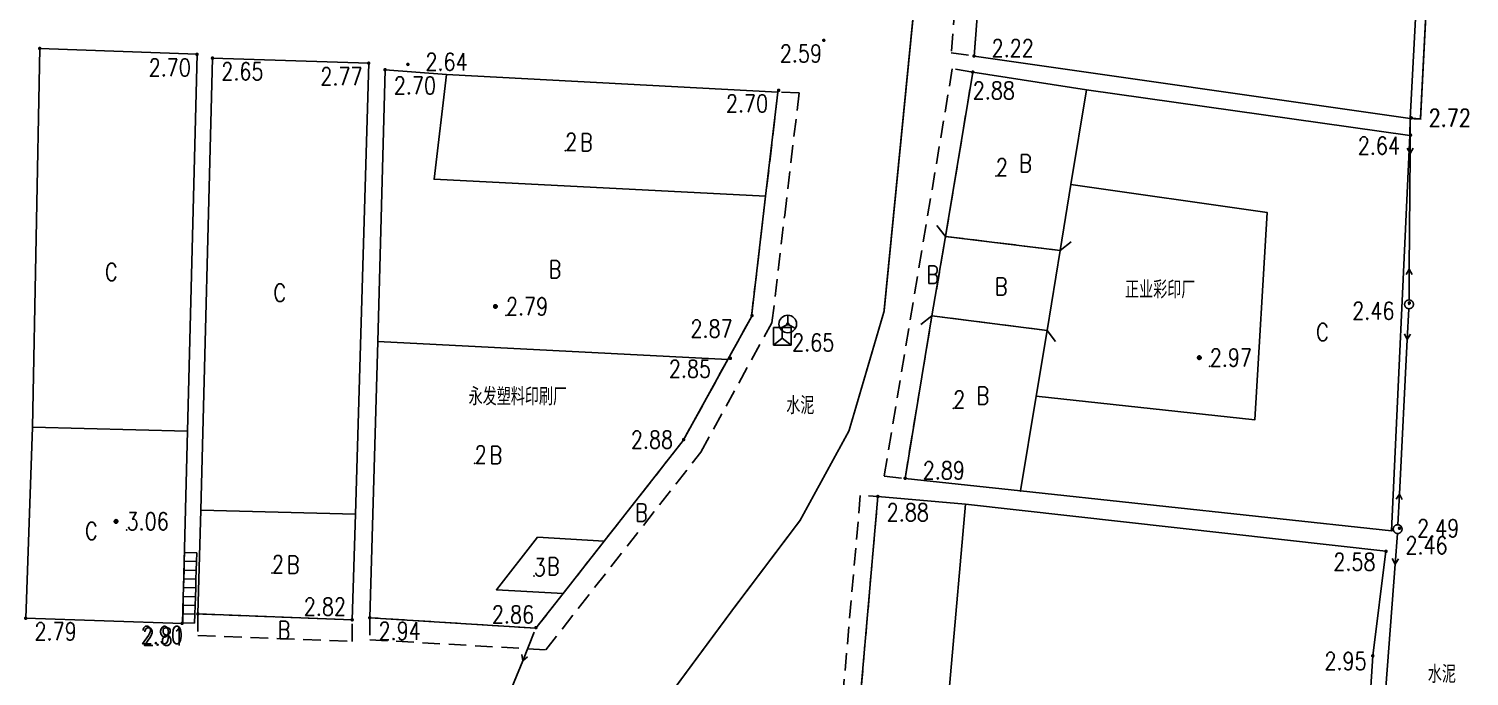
# Model space of a CAD drawing. Extents: x 500064 to 501389, y 2542464 to 2545400.
# Drawn here: x 500848.7 to 500930.7, y 2543373.7 to 2543410.6 of the extents above; entities that cross this region are included whole.
import ezdxf
from ezdxf.enums import TextEntityAlignment as Align

# ---------------------------------------------------------------- set-up
doc = ezdxf.new("R2010")
doc.units = 0
doc.header["$LTSCALE"] = 0.5
doc.linetypes.add('CENTER', pattern=[50.8, 31.75, -6.35, 6.35, -6.35])
doc.linetypes.add('X5', pattern=[3, 2, -1])
doc.layers.get('0').update_dxf_attribs({"linetype": 'CONTINUOUS', "lineweight": 5})
doc.layers.add('GCD', color=8, linetype='CONTINUOUS')
doc.layers.add('地形图', color=8, linetype='CONTINUOUS')
doc.styles.add('HZ', font='romans.shx', dxfattribs={"width": 0.8, "bigfont": 'hztxt.shx'})

# ---------------------------------------------------------------- blocks, each defined once
blk = doc.blocks.new('gc048')
for q in [(-0.87, -0.5), (0, 1), (0.87, -0.5)]:
    blk.add_line((0, 0), q)
blk.add_circle((0, 0), 1)
blk = doc.blocks.new('GC200')
at = {"linetype": 'Continuous', "const_width": 0.2, "flags": 128}
blk.add_lwpolyline([(-0.1, 0, 1), (0.1, 0, 1)], format="xyb", close=True, dxfattribs=at)

msp = doc.modelspace()

# ---------------------------------------------------------------- linework, layer by layer
at = {"layer": '地形图', "linetype": 'Continuous', "const_width": 0.1, "flags": 128}
msp.add_lwpolyline([(500904.368, 2543434.021), (500901.298, 2543434.39), (500897.363, 2543394.474), (500895.365, 2543387.663), (500892.582, 2543382.564), (500888.759, 2543377.496), (500881.235, 2543367.308), (500879.571, 2543364.685), (500878.502, 2543362.831), (500877.702, 2543360.647), (500876.06, 2543355.45), (500875.131, 2543351.728), (500872.991, 2543335.541), (500872.584, 2543331.636), (500872.344, 2543327.176), (500872.859, 2543315.79), (500873.369, 2543294.347), (500873.809, 2543275.37), (500874.473, 2543251.134), (500876.775, 2543208.122), (500876.906, 2543207.61), (500877.135, 2543207.428), (500879.589, 2543206.194)], dxfattribs=at)
at = {"layer": '地形图', "linetype": 'X5'}
for points in [[(500904.188, 2543432.552), (500903.046, 2543432.718), (500901.184, 2543409.2), (500902.482, 2543409.013), (500903.126, 2543417.48)], [(500902.408, 2543408.099), (500901.247, 2543408.292), (500897.363, 2543385.089), (500898.556, 2543384.96), (500900.086, 2543394.22), (500900.866, 2543398.74)], [(500890.626, 2543401.03), (500889.816, 2543394.17), (500888.471, 2543391.726), (500885.936, 2543387.12), (500881.443, 2543381.388), (500879.099, 2543378.397), (500877.556, 2543376.43), (500868.102, 2543377.024), (500868.104, 2543375.77), (500878.114, 2543375.196), (500886.933, 2543386.446), (500890.984, 2543393.822), (500891.708, 2543399.96), (500892.531, 2543406.927), (500891.326, 2543406.96)], [(500867.099, 2543376.906), (500858.322, 2543377.243), (500858.316, 2543376.01), (500867.093, 2543375.68)]]:
    msp.add_lwpolyline(points, close=True, dxfattribs=at)
at = {"layer": '地形图'}
for points in [[(500914.116, 2543431.14), (500904.188, 2543432.552), (500903.126, 2543417.48), (500902.482, 2543409.013), (500927.306, 2543405.46), (500927.996, 2543418.65), (500920.036, 2543419.74), (500913.35, 2543420.523), (500911.364, 2543420.756), (500911.81, 2543426.914), (500913.791, 2543426.643)], [(500848.906, 2543387.878), (500857.73, 2543387.656), (500858.272, 2543409.113), (500849.323, 2543409.445)], [(500858.497, 2543383.15), (500867.294, 2543382.928), (500868.04, 2543408.607), (500859.153, 2543408.896)], [(500868.971, 2543408.236), (500868.556, 2543392.75), (500888.471, 2543391.726), (500889.816, 2543394.17), (500890.626, 2543401.03), (500871.758, 2543402), (500872.462, 2543407.958)], [(500891.326, 2543406.96), (500872.462, 2543407.958), (500871.758, 2543402), (500890.626, 2543401.03)], [(500908.886, 2543407.097), (500902.408, 2543408.099), (500900.866, 2543398.74), (500907.376, 2543397.94), (500907.994, 2543401.689)], [(500907.994, 2543401.689), (500919.167, 2543400.1), (500918.465, 2543388.296), (500906.017, 2543389.641), (500905.126, 2543384.25), (500926.236, 2543381.97), (500927.276, 2543404.48), (500908.886, 2543407.097)], [(500900.866, 2543398.74), (500900.086, 2543394.22), (500906.636, 2543393.39), (500907.376, 2543397.94)], [(500906.636, 2543393.39), (500900.086, 2543394.22), (500898.556, 2543384.96), (500905.126, 2543384.25), (500906.017, 2543389.641)], [(500868.556, 2543392.75), (500868.102, 2543377.024), (500877.556, 2543376.43), (500879.099, 2543378.397), (500875.305, 2543378.615), (500877.649, 2543381.606), (500881.443, 2543381.388), (500885.936, 2543387.12), (500888.471, 2543391.726)], [(500848.906, 2543387.878), (500848.526, 2543376.995), (500857.456, 2543376.69), (500857.494, 2543378.242), (500857.507, 2543378.742), (500857.73, 2543387.656)], [(500858.497, 2543383.15), (500858.322, 2543377.243), (500867.099, 2543376.906), (500867.294, 2543382.928)], [(500879.099, 2543378.397), (500881.443, 2543381.388), (500877.649, 2543381.606), (500875.305, 2543378.615)]]:
    msp.add_lwpolyline(points, close=True, dxfattribs=at)
at = {"layer": '地形图', "linetype": 'Continuous', "const_width": 0.1}
msp.add_lwpolyline([(500921.614, 2543430.68), (500929.112, 2543429.358), (500927.884, 2543405.432), (500927.306, 2543405.46)], dxfattribs=at)
at = {"layer": '地形图'}
for points in [[(500927.276, 2543404.48), (500927.306, 2543405.46)], [(500927.305, 2543405.21), (500927.292, 2543403.46)], [(500927.292, 2543403.46), (500927.118, 2543403.768)], [(500927.471, 2543403.765), (500927.292, 2543403.46)], [(500927.245, 2543396.873), (500927.292, 2543403.46)], [(500900.866, 2543398.74), (500900.374, 2543399.37)], [(500900.866, 2543398.74), (500901.859, 2543398.619)], [(500902.355, 2543398.558), (500903.347, 2543398.436)], [(500903.844, 2543398.375), (500904.836, 2543398.253)], [(500905.332, 2543398.192), (500906.325, 2543398.07)], [(500906.821, 2543398.009), (500907.376, 2543397.941)], [(500907.376, 2543397.941), (500908.007, 2543398.432)], [(500927.067, 2543396.568), (500927.245, 2543396.873)], [(500927.233, 2543395.123), (500927.245, 2543396.873)], [(500927.245, 2543396.873), (500927.42, 2543396.565)], [(500875.252, 2543394.652), (500875.262, 2543394.652), (500875.272, 2543394.654), (500875.282, 2543394.657), (500875.292, 2543394.66), (500875.302, 2543394.665), (500875.31, 2543394.671), (500875.318, 2543394.677), (500875.326, 2543394.685), (500875.332, 2543394.693), (500875.336, 2543394.698), (500875.338, 2543394.702), (500875.343, 2543394.711), (500875.347, 2543394.721), (500875.349, 2543394.731), (500875.351, 2543394.741), (500875.352, 2543394.752), (500875.351, 2543394.762), (500875.349, 2543394.773), (500875.347, 2543394.783), (500875.343, 2543394.792), (500875.34, 2543394.799), (500875.338, 2543394.802), (500875.332, 2543394.811), (500875.326, 2543394.819), (500875.318, 2543394.826), (500875.31, 2543394.833), (500875.302, 2543394.838), (500875.3, 2543394.839), (500875.292, 2543394.843), (500875.282, 2543394.847), (500875.272, 2543394.85), (500875.262, 2543394.851), (500875.252, 2543394.852), (500875.241, 2543394.851), (500875.231, 2543394.85), (500875.221, 2543394.847), (500875.211, 2543394.843), (500875.202, 2543394.838), (500875.193, 2543394.833), (500875.185, 2543394.826), (500875.177, 2543394.819), (500875.171, 2543394.811), (500875.168, 2543394.806), (500875.165, 2543394.802), (500875.16, 2543394.792), (500875.156, 2543394.783), (500875.154, 2543394.773), (500875.152, 2543394.762), (500875.152, 2543394.752), (500875.152, 2543394.741), (500875.154, 2543394.731), (500875.156, 2543394.721), (500875.16, 2543394.711), (500875.163, 2543394.705), (500875.165, 2543394.702), (500875.171, 2543394.693), (500875.177, 2543394.685), (500875.185, 2543394.677), (500875.193, 2543394.671), (500875.202, 2543394.665), (500875.203, 2543394.665), (500875.211, 2543394.66), (500875.221, 2543394.657), (500875.231, 2543394.654), (500875.241, 2543394.652), (500875.252, 2543394.652)], [(500875.203, 2543394.665), (500875.336, 2543394.698), (500875.338, 2543394.702), (500875.165, 2543394.702), (500875.163, 2543394.705), (500875.352, 2543394.752), (500875.152, 2543394.752), (500875.34, 2543394.799), (500875.338, 2543394.802), (500875.165, 2543394.802), (500875.168, 2543394.806), (500875.3, 2543394.839)], [(500927.231, 2543394.623), (500927.247, 2543394.623), (500927.263, 2543394.625), (500927.278, 2543394.627), (500927.293, 2543394.631), (500927.309, 2543394.635), (500927.323, 2543394.64), (500927.338, 2543394.647), (500927.352, 2543394.654), (500927.365, 2543394.662), (500927.378, 2543394.671), (500927.391, 2543394.68), (500927.402, 2543394.691), (500927.414, 2543394.702), (500927.424, 2543394.714), (500927.434, 2543394.726), (500927.442, 2543394.739), (500927.45, 2543394.752), (500927.458, 2543394.766), (500927.464, 2543394.781), (500927.469, 2543394.796), (500927.473, 2543394.811), (500927.477, 2543394.826), (500927.479, 2543394.842), (500927.481, 2543394.857), (500927.481, 2543394.873), (500927.481, 2543394.889), (500927.479, 2543394.904), (500927.477, 2543394.92), (500927.473, 2543394.935), (500927.469, 2543394.95), (500927.464, 2543394.965), (500927.458, 2543394.979), (500927.45, 2543394.993), (500927.442, 2543395.007), (500927.434, 2543395.02), (500927.424, 2543395.032), (500927.414, 2543395.044), (500927.402, 2543395.055), (500927.391, 2543395.065), (500927.378, 2543395.075), (500927.365, 2543395.084), (500927.352, 2543395.092), (500927.338, 2543395.099), (500927.323, 2543395.105), (500927.309, 2543395.111), (500927.293, 2543395.115), (500927.278, 2543395.118), (500927.263, 2543395.121), (500927.247, 2543395.122), (500927.233, 2543395.123), (500927.231, 2543395.123), (500927.216, 2543395.122), (500927.2, 2543395.121), (500927.184, 2543395.118), (500927.169, 2543395.115), (500927.154, 2543395.111), (500927.139, 2543395.105), (500927.125, 2543395.099), (500927.111, 2543395.092), (500927.097, 2543395.084), (500927.084, 2543395.075), (500927.072, 2543395.065), (500927.06, 2543395.055), (500927.049, 2543395.044), (500927.039, 2543395.032), (500927.029, 2543395.02), (500927.02, 2543395.007), (500927.012, 2543394.993), (500927.005, 2543394.979), (500926.999, 2543394.965), (500926.994, 2543394.95), (500926.989, 2543394.935), (500926.986, 2543394.92), (500926.983, 2543394.904), (500926.982, 2543394.889), (500926.981, 2543394.873), (500926.982, 2543394.857), (500926.983, 2543394.842), (500926.986, 2543394.826), (500926.989, 2543394.811), (500926.994, 2543394.796), (500926.999, 2543394.781), (500927.005, 2543394.766), (500927.012, 2543394.752), (500927.02, 2543394.739), (500927.029, 2543394.726), (500927.039, 2543394.714), (500927.049, 2543394.702), (500927.06, 2543394.691), (500927.072, 2543394.68), (500927.084, 2543394.671), (500927.097, 2543394.662), (500927.111, 2543394.654), (500927.125, 2543394.647), (500927.139, 2543394.64), (500927.154, 2543394.635), (500927.169, 2543394.631), (500927.184, 2543394.627), (500927.2, 2543394.625), (500927.216, 2543394.623), (500927.219, 2543394.623), (500927.231, 2543394.623)], [(500927.219, 2543394.623), (500927.131, 2543392.875)], [(500900.086, 2543394.22), (500899.454, 2543393.73)], [(500900.685, 2543394.144), (500900.089, 2543394.22)], [(500902.173, 2543393.956), (500901.181, 2543394.081)], [(500903.661, 2543393.767), (500902.669, 2543393.893)], [(500905.149, 2543393.579), (500904.157, 2543393.704)], [(500891.074, 2543393.551), (500891.074, 2543392.551)], [(500892.074, 2543393.551), (500891.574, 2543393.551), (500891.074, 2543393.551)], [(500891.574, 2543392.942), (500891.074, 2543392.551)], [(500891.574, 2543393.551), (500891.574, 2543392.942)], [(500892.074, 2543392.551), (500891.574, 2543392.942)], [(500892.074, 2543392.551), (500892.074, 2543393.551)], [(500906.636, 2543393.39), (500905.645, 2543393.516)], [(500906.636, 2543393.39), (500907.126, 2543392.758)], [(500926.687, 2543384.07), (500927.131, 2543392.875)], [(500927.131, 2543392.875), (500926.97, 2543393.19)], [(500927.323, 2543393.172), (500927.131, 2543392.875)], [(500868.556, 2543392.75), (500888.471, 2543391.726)], [(500891.074, 2543392.551), (500892.074, 2543392.551)], [(500915.298, 2543391.737), (500915.308, 2543391.737), (500915.319, 2543391.739), (500915.329, 2543391.742), (500915.339, 2543391.745), (500915.348, 2543391.75), (500915.357, 2543391.756), (500915.365, 2543391.762), (500915.372, 2543391.77), (500915.379, 2543391.778), (500915.382, 2543391.783), (500915.384, 2543391.787), (500915.389, 2543391.796), (500915.393, 2543391.806), (500915.396, 2543391.816), (500915.397, 2543391.826), (500915.398, 2543391.837), (500915.397, 2543391.847), (500915.396, 2543391.857), (500915.393, 2543391.868), (500915.389, 2543391.877), (500915.386, 2543391.884), (500915.384, 2543391.887), (500915.379, 2543391.895), (500915.372, 2543391.904), (500915.365, 2543391.911), (500915.357, 2543391.918), (500915.348, 2543391.923), (500915.347, 2543391.924), (500915.339, 2543391.928), (500915.329, 2543391.932), (500915.319, 2543391.934), (500915.308, 2543391.936), (500915.298, 2543391.937), (500915.287, 2543391.936), (500915.277, 2543391.934), (500915.267, 2543391.932), (500915.257, 2543391.928), (500915.248, 2543391.923), (500915.239, 2543391.918), (500915.231, 2543391.911), (500915.224, 2543391.904), (500915.217, 2543391.895), (500915.214, 2543391.891), (500915.211, 2543391.887), (500915.207, 2543391.877), (500915.203, 2543391.868), (500915.2, 2543391.857), (500915.198, 2543391.847), (500915.198, 2543391.837), (500915.198, 2543391.826), (500915.2, 2543391.816), (500915.203, 2543391.806), (500915.207, 2543391.796), (500915.21, 2543391.79), (500915.211, 2543391.787), (500915.217, 2543391.778), (500915.224, 2543391.77), (500915.231, 2543391.762), (500915.239, 2543391.756), (500915.248, 2543391.75), (500915.249, 2543391.749), (500915.257, 2543391.745), (500915.267, 2543391.742), (500915.277, 2543391.739), (500915.287, 2543391.737), (500915.298, 2543391.737)], [(500915.249, 2543391.749), (500915.382, 2543391.783), (500915.384, 2543391.787), (500915.211, 2543391.787), (500915.21, 2543391.79), (500915.398, 2543391.837), (500915.198, 2543391.837), (500915.386, 2543391.884), (500915.384, 2543391.887), (500915.211, 2543391.887), (500915.214, 2543391.891), (500915.347, 2543391.924)], [(500848.906, 2543387.878), (500857.73, 2543387.656)], [(500926.495, 2543383.773), (500926.687, 2543384.07)], [(500926.599, 2543382.322), (500926.687, 2543384.07)], [(500926.687, 2543384.07), (500926.848, 2543383.755)], [(500853.666, 2543382.412), (500853.676, 2543382.412), (500853.686, 2543382.414), (500853.697, 2543382.416), (500853.706, 2543382.42), (500853.716, 2543382.425), (500853.724, 2543382.431), (500853.733, 2543382.437), (500853.74, 2543382.445), (500853.747, 2543382.453), (500853.75, 2543382.458), (500853.752, 2543382.462), (500853.757, 2543382.471), (500853.761, 2543382.481), (500853.763, 2543382.491), (500853.765, 2543382.501), (500853.766, 2543382.512), (500853.765, 2543382.522), (500853.763, 2543382.532), (500853.761, 2543382.542), (500853.757, 2543382.552), (500853.754, 2543382.559), (500853.752, 2543382.562), (500853.747, 2543382.57), (500853.74, 2543382.579), (500853.733, 2543382.586), (500853.724, 2543382.593), (500853.716, 2543382.598), (500853.715, 2543382.599), (500853.706, 2543382.603), (500853.697, 2543382.607), (500853.686, 2543382.609), (500853.676, 2543382.611), (500853.666, 2543382.612), (500853.655, 2543382.611), (500853.645, 2543382.609), (500853.635, 2543382.607), (500853.625, 2543382.603), (500853.616, 2543382.598), (500853.607, 2543382.593), (500853.599, 2543382.586), (500853.591, 2543382.579), (500853.585, 2543382.57), (500853.582, 2543382.566), (500853.579, 2543382.562), (500853.574, 2543382.552), (500853.57, 2543382.542), (500853.568, 2543382.532), (500853.566, 2543382.522), (500853.566, 2543382.512), (500853.566, 2543382.501), (500853.568, 2543382.491), (500853.57, 2543382.481), (500853.574, 2543382.471), (500853.577, 2543382.465), (500853.579, 2543382.462), (500853.585, 2543382.453), (500853.591, 2543382.445), (500853.599, 2543382.437), (500853.607, 2543382.431), (500853.616, 2543382.425), (500853.617, 2543382.424), (500853.625, 2543382.42), (500853.635, 2543382.416), (500853.645, 2543382.414), (500853.655, 2543382.412), (500853.666, 2543382.412)], [(500853.617, 2543382.424), (500853.75, 2543382.458), (500853.752, 2543382.462), (500853.579, 2543382.462), (500853.577, 2543382.465), (500853.766, 2543382.512), (500853.566, 2543382.512), (500853.754, 2543382.559), (500853.752, 2543382.562), (500853.579, 2543382.562), (500853.582, 2543382.566), (500853.715, 2543382.599)], [(500926.586, 2543381.822), (500926.602, 2543381.823), (500926.617, 2543381.824), (500926.633, 2543381.827), (500926.648, 2543381.83), (500926.663, 2543381.834), (500926.678, 2543381.84), (500926.692, 2543381.846), (500926.707, 2543381.853), (500926.72, 2543381.861), (500926.733, 2543381.87), (500926.745, 2543381.879), (500926.757, 2543381.89), (500926.768, 2543381.901), (500926.779, 2543381.913), (500926.788, 2543381.925), (500926.797, 2543381.938), (500926.805, 2543381.952), (500926.812, 2543381.966), (500926.819, 2543381.98), (500926.824, 2543381.995), (500926.828, 2543382.01), (500926.832, 2543382.025), (500926.834, 2543382.041), (500926.836, 2543382.056), (500926.836, 2543382.072), (500926.836, 2543382.088), (500926.834, 2543382.103), (500926.832, 2543382.119), (500926.828, 2543382.134), (500926.824, 2543382.149), (500926.819, 2543382.164), (500926.812, 2543382.179), (500926.805, 2543382.193), (500926.797, 2543382.206), (500926.788, 2543382.219), (500926.779, 2543382.231), (500926.768, 2543382.243), (500926.757, 2543382.254), (500926.745, 2543382.265), (500926.733, 2543382.274), (500926.72, 2543382.283), (500926.707, 2543382.291), (500926.692, 2543382.298), (500926.678, 2543382.305), (500926.663, 2543382.31), (500926.648, 2543382.314), (500926.633, 2543382.318), (500926.617, 2543382.32), (500926.602, 2543382.322), (500926.599, 2543382.322), (500926.586, 2543382.322), (500926.57, 2543382.322), (500926.555, 2543382.32), (500926.539, 2543382.318), (500926.524, 2543382.314), (500926.509, 2543382.31), (500926.494, 2543382.305), (500926.48, 2543382.298), (500926.466, 2543382.291), (500926.452, 2543382.283), (500926.439, 2543382.274), (500926.427, 2543382.265), (500926.415, 2543382.254), (500926.404, 2543382.243), (500926.393, 2543382.231), (500926.384, 2543382.219), (500926.375, 2543382.206), (500926.367, 2543382.193), (500926.36, 2543382.179), (500926.354, 2543382.164), (500926.348, 2543382.149), (500926.344, 2543382.134), (500926.34, 2543382.119), (500926.338, 2543382.103), (500926.337, 2543382.088), (500926.336, 2543382.072), (500926.337, 2543382.056), (500926.338, 2543382.041), (500926.34, 2543382.025), (500926.344, 2543382.01), (500926.348, 2543381.995), (500926.354, 2543381.98), (500926.36, 2543381.966), (500926.367, 2543381.952), (500926.375, 2543381.938), (500926.384, 2543381.925), (500926.393, 2543381.913), (500926.404, 2543381.901), (500926.415, 2543381.89), (500926.427, 2543381.879), (500926.439, 2543381.87), (500926.452, 2543381.861), (500926.466, 2543381.853), (500926.48, 2543381.846), (500926.494, 2543381.84), (500926.509, 2543381.834), (500926.524, 2543381.83), (500926.539, 2543381.827), (500926.555, 2543381.824), (500926.567, 2543381.823), (500926.57, 2543381.823), (500926.586, 2543381.822)], [(500881.443, 2543381.388), (500877.649, 2543381.606), (500875.305, 2543378.615), (500879.099, 2543378.397)], [(500926.567, 2543381.823), (500926.436, 2543380.078)], [(500857.458, 2543376.742), (500857.482, 2543377.742), (500857.494, 2543378.242), (500857.507, 2543378.742), (500857.532, 2543379.741), (500857.545, 2543380.241), (500857.557, 2543380.741)], [(500857.558, 2543380.741), (500858.257, 2543380.72)], [(500858.257, 2543380.72), (500858.242, 2543380.22), (500858.227, 2543379.72), (500858.212, 2543379.22), (500858.197, 2543378.721), (500858.182, 2543378.221), (500858.167, 2543377.721), (500858.152, 2543377.222), (500858.137, 2543376.722)], [(500857.532, 2543379.741), (500858.227, 2543379.72)], [(500857.545, 2543380.241), (500858.242, 2543380.22)], [(500925.452, 2543367.029), (500926.436, 2543380.078)], [(500926.436, 2543380.078), (500926.282, 2543380.396)], [(500926.635, 2543380.37), (500926.436, 2543380.078)], [(500857.521, 2543379.241), (500858.212, 2543379.22)], [(500857.494, 2543378.242), (500858.182, 2543378.221)], [(500857.507, 2543378.742), (500858.197, 2543378.721)], [(500857.482, 2543377.742), (500858.167, 2543377.721)], [(500857.458, 2543376.742), (500858.135, 2543376.722)], [(500857.472, 2543377.242), (500858.152, 2543377.222)], [(500877.462, 2543376.198), (500876.802, 2543374.577)], [(500876.802, 2543374.577), (500876.754, 2543374.928)], [(500868.194, 2543353.429), (500872.472, 2543363.938), (500872.495, 2543363.995), (500872.566, 2543364.171), (500875.322, 2543370.941), (500875.457, 2543371.273), (500875.518, 2543371.423), (500875.697, 2543371.862), (500876.802, 2543374.577)], [(500877.081, 2543374.794), (500876.802, 2543374.577)]]:
    msp.add_lwpolyline(points, dxfattribs=at)
at = {"layer": '地形图', "linetype": 'Continuous', "flags": 128}
for points in [[(500901.993, 2543383.496), (500897.012, 2543383.93), (500895.761, 2543369.576), (500885.647, 2543370.69), (500885.254, 2543366.659), (500895.409, 2543365.591), (500895.3, 2543364.597), (500900.298, 2543364.046)], [(500925.906, 2543380.815), (500901.993, 2543383.496), (500900.298, 2543364.046), (500921.745, 2543362.745), (500924.369, 2543362.49), (500925.169, 2543374.857)]]:
    msp.add_lwpolyline(points, close=True, dxfattribs=at)
at = {"layer": '地形图', "linetype": 'X5', "flags": 128}
msp.add_lwpolyline([(500885.647, 2543370.69), (500885.756, 2543371.684), (500894.854, 2543370.682), (500896.016, 2543384.017), (500897.012, 2543383.93), (500895.761, 2543369.576)], close=True, dxfattribs=at)
at = {"layer": '地形图', "linetype": 'CENTER'}
for p in [(500879.221, 2543403.63, 2), (500903.726, 2543402.186, 2), (500875.851, 2543394.256, 2.79), (500915.898, 2543391.341, 2.97), (500901.296, 2543388.955, 2), (500874.068, 2543385.816, 2), (500854.266, 2543382.016, 3.06), (500862.535, 2543379.571, 2), (500877.438, 2543379.398, 3)]:
    msp.add_point(p, dxfattribs=at)
at = {"layer": '地形图', "ltscale": 10}
for p in [(500927.231, 2543394.873), (500915.298, 2543391.837), (500905.126, 2543384.25)]:
    msp.add_point(p, dxfattribs=at)

# ---------------------------------------------------------------- block references
at = {"layer": '地形图', "linetype": 'Continuous'}
ref = msp.add_blockref('GC200', (500849.323, 2543409.445, 2.657), dxfattribs=dict(at, xscale=0.5, yscale=0.5, zscale=0.5))
ref.add_attrib('height', '2.66', dxfattribs={"layer": 'GCD', "linetype": 'Continuous', "height": 1, "style": 'HZ', "width": 0.8}).set_placement((500845.823, 2543408.995, 2.66), align=Align.MIDDLE_LEFT)
ref = msp.add_blockref('GC200', (500893.934, 2543409.91, 2.592), dxfattribs=dict(at, xscale=0.5, yscale=0.5, zscale=0.5))
ref.add_attrib('height', '2.59', dxfattribs={"layer": 'GCD', "linetype": 'Continuous', "height": 1, "style": 'HZ', "width": 0.8}).set_placement((500891.434, 2543409.16, 2.59), align=Align.MIDDLE_LEFT)
ref = msp.add_blockref('GC200', (500902.482, 2543409.013, 2.224), dxfattribs=dict(at, xscale=0.5, yscale=0.5, zscale=0.5))
ref.add_attrib('height', '2.22', dxfattribs={"layer": 'GCD', "linetype": 'Continuous', "height": 1, "style": 'HZ', "width": 0.8}).set_placement((500903.482, 2543409.463, 2.22), align=Align.MIDDLE_LEFT)
ref = msp.add_blockref('GC200', (500858.272, 2543409.113, 2.7), dxfattribs=dict(at, xscale=0.5, yscale=0.5, zscale=0.5))
ref.add_attrib('height', '2.70', dxfattribs={"layer": 'GCD', "linetype": 'Continuous', "height": 1, "style": 'HZ', "width": 0.8}).set_placement((500855.522, 2543408.363, 2.7), align=Align.MIDDLE_LEFT)
ref = msp.add_blockref('GC200', (500859.153, 2543408.896, 2.653), dxfattribs=dict(at, xscale=0.5, yscale=0.5, zscale=0.5))
ref.add_attrib('height', '2.65', dxfattribs={"layer": 'GCD', "linetype": 'Continuous', "height": 1, "style": 'HZ', "width": 0.8}).set_placement((500859.653, 2543408.146, 2.65), align=Align.MIDDLE_LEFT)
ref = msp.add_blockref('GC200', (500868.04, 2543408.607, 2.773), dxfattribs=dict(at, xscale=0.5, yscale=0.5, zscale=0.5))
ref.add_attrib('height', '2.77', dxfattribs={"layer": 'GCD', "linetype": 'Continuous', "height": 1, "style": 'HZ', "width": 0.8}).set_placement((500865.29, 2543407.857, 2.77), align=Align.MIDDLE_LEFT)
ref = msp.add_blockref('GC200', (500870.271, 2543408.537, 2.637), dxfattribs=dict(at, xscale=0.5, yscale=0.5, zscale=0.5))
ref.add_attrib('height', '2.64', dxfattribs={"layer": 'GCD', "linetype": 'Continuous', "height": 1, "style": 'HZ', "width": 0.8}).set_placement((500871.271, 2543408.687, 2.64), align=Align.MIDDLE_LEFT)
ref = msp.add_blockref('GC200', (500868.971, 2543408.236, 2.698), dxfattribs=dict(at, xscale=0.5, yscale=0.5, zscale=0.5))
ref.add_attrib('height', '2.70', dxfattribs={"layer": 'GCD', "linetype": 'Continuous', "height": 1, "style": 'HZ', "width": 0.8}).set_placement((500869.471, 2543407.336, 2.7), align=Align.MIDDLE_LEFT)
ref = msp.add_blockref('GC200', (500902.408, 2543408.099, 2.879), dxfattribs=dict(at, xscale=0.5, yscale=0.5, zscale=0.5))
ref.add_attrib('height', '2.88', dxfattribs={"layer": 'GCD', "linetype": 'Continuous', "height": 1, "style": 'HZ', "width": 0.8}).set_placement((500902.408, 2543407.049, 2.88), align=Align.MIDDLE_LEFT)
ref = msp.add_blockref('GC200', (500891.367, 2543407.061, 2.704), dxfattribs=dict(at, xscale=0.5, yscale=0.5, zscale=0.5))
ref.add_attrib('height', '2.70', dxfattribs={"layer": 'GCD', "linetype": 'Continuous', "height": 1, "style": 'HZ', "width": 0.8}).set_placement((500888.367, 2543406.311, 2.7), align=Align.MIDDLE_LEFT)
ref = msp.add_blockref('GC200', (500927.342, 2543405.494, 2.717), dxfattribs=dict(at, xscale=0.5, yscale=0.5, zscale=0.5))
ref.add_attrib('height', '2.72', dxfattribs={"layer": 'GCD', "linetype": 'Continuous', "height": 1, "style": 'HZ', "width": 0.8}).set_placement((500928.342, 2543405.494, 2.72), align=Align.MIDDLE_LEFT)
ref = msp.add_blockref('GC200', (500927.358, 2543405.492, 2.716), dxfattribs=dict(at, xscale=0.5, yscale=0.5, zscale=0.5))
ref.add_attrib('height', '2.72', dxfattribs={"layer": 'GCD', "linetype": 'Continuous', "height": 1, "style": 'HZ', "width": 0.8}).set_placement((500928.358, 2543405.492, 2.72), align=Align.MIDDLE_LEFT)
ref = msp.add_blockref('GC200', (500927.317, 2543404.51, 2.638), dxfattribs=dict(at, xscale=0.5, yscale=0.5, zscale=0.5))
ref.add_attrib('height', '2.64', dxfattribs={"layer": 'GCD', "linetype": 'Continuous', "height": 1, "style": 'HZ', "width": 0.8}).set_placement((500924.317, 2543403.91, 2.64), align=Align.MIDDLE_LEFT)
ref = msp.add_blockref('GC200', (500927.251, 2543394.955, 2.462), dxfattribs=dict(at, xscale=0.5, yscale=0.5, zscale=0.5))
ref.add_attrib('height', '2.46', dxfattribs={"layer": 'GCD', "linetype": 'Continuous', "height": 1, "style": 'HZ', "width": 0.8}).set_placement((500924.001, 2543394.505, 2.46), align=Align.MIDDLE_LEFT)
ref = msp.add_blockref('GC200', (500889.849, 2543394.235, 2.867), dxfattribs=dict(at, xscale=0.5, yscale=0.5, zscale=0.5))
ref.add_attrib('height', '2.87', dxfattribs={"layer": 'GCD', "linetype": 'Continuous', "height": 1, "style": 'HZ', "width": 0.8}).set_placement((500886.349, 2543393.485, 2.87), align=Align.MIDDLE_LEFT)
at = {"layer": '地形图', "linetype": 'Continuous', "xscale": 0.5, "yscale": 0.5}
msp.add_blockref('gc048', (500891.884, 2543393.751, 2.652), dxfattribs=at)
at = {"layer": '地形图', "linetype": 'Continuous'}
ref = msp.add_blockref('GC200', (500891.884, 2543393.751, 2.652), dxfattribs=dict(at, xscale=0.5, yscale=0.5, zscale=0.5))
ref.add_attrib('height', '2.65', dxfattribs={"layer": 'GCD', "linetype": 'Continuous', "height": 1, "style": 'HZ', "width": 0.8}).set_placement((500892.134, 2543392.701, 2.65), align=Align.MIDDLE_LEFT)
ref = msp.add_blockref('GC200', (500888.62, 2543391.798, 2.847), dxfattribs=dict(at, xscale=0.5, yscale=0.5, zscale=0.5))
ref.add_attrib('height', '2.85', dxfattribs={"layer": 'GCD', "linetype": 'Continuous', "height": 1, "style": 'HZ', "width": 0.8}).set_placement((500885.12, 2543391.198, 2.85), align=Align.MIDDLE_LEFT)
ref = msp.add_blockref('GC200', (500885.958, 2543387.167, 2.881), dxfattribs=dict(at, xscale=0.5, yscale=0.5, zscale=0.5))
ref.add_attrib('height', '2.88', dxfattribs={"layer": 'GCD', "linetype": 'Continuous', "height": 1, "style": 'HZ', "width": 0.8}).set_placement((500882.958, 2543387.167, 2.88), align=Align.MIDDLE_LEFT)
ref = msp.add_blockref('GC200', (500898.564, 2543384.966, 2.892), dxfattribs=dict(at, xscale=0.5, yscale=0.5, zscale=0.5))
ref.add_attrib('height', '2.89', dxfattribs={"layer": 'GCD', "linetype": 'Continuous', "height": 1, "style": 'HZ', "width": 0.8}).set_placement((500899.564, 2543385.416, 2.89), align=Align.MIDDLE_LEFT)
ref = msp.add_blockref('GC200', (500897.012, 2543383.93, 2.883), dxfattribs=dict(at, xscale=0.5, yscale=0.5, zscale=0.5))
ref.add_attrib('height', '2.88', dxfattribs={"layer": 'GCD', "linetype": 'Continuous', "height": 1, "style": 'HZ', "width": 0.8}).set_placement((500897.512, 2543383.03, 2.88), align=Align.MIDDLE_LEFT)
ref = msp.add_blockref('GC200', (500926.69, 2543382.122, 2.486), dxfattribs=dict(at, xscale=0.5, yscale=0.5, zscale=0.5))
ref.add_attrib('height', '2.49', dxfattribs={"layer": 'GCD', "linetype": 'Continuous', "height": 1, "style": 'HZ', "width": 0.8}).set_placement((500927.69, 2543382.122, 2.49), align=Align.MIDDLE_LEFT)
ref = msp.add_blockref('GC200', (500926.277, 2543382.046, 2.461), dxfattribs=dict(at, xscale=0.5, yscale=0.5, zscale=0.5))
ref.add_attrib('height', '2.46', dxfattribs={"layer": 'GCD', "linetype": 'Continuous', "height": 1, "style": 'HZ', "width": 0.8}).set_placement((500927.027, 2543381.146, 2.46), align=Align.MIDDLE_LEFT)
ref = msp.add_blockref('GC200', (500925.925, 2543380.806, 2.583), dxfattribs=dict(at, xscale=0.5, yscale=0.5, zscale=0.5))
ref.add_attrib('height', '2.58', dxfattribs={"layer": 'GCD', "linetype": 'Continuous', "height": 1, "style": 'HZ', "width": 0.8}).set_placement((500922.925, 2543380.206, 2.58), align=Align.MIDDLE_LEFT)
ref = msp.add_blockref('GC200', (500867.099, 2543376.906, 2.818), dxfattribs=dict(at, xscale=0.5, yscale=0.5, zscale=0.5))
ref.add_attrib('height', '2.82', dxfattribs={"layer": 'GCD', "linetype": 'Continuous', "height": 1, "style": 'HZ', "width": 0.8}).set_placement((500864.349, 2543377.656, 2.82), align=Align.MIDDLE_LEFT)
ref = msp.add_blockref('GC200', (500858.322, 2543377.243, 2.904), dxfattribs=dict(at, xscale=0.5, yscale=0.5, zscale=0.5))
ref.add_attrib('height', '2.90', dxfattribs={"layer": 'GCD', "linetype": 'Continuous', "height": 1, "style": 'HZ', "width": 0.8}).set_placement((500855.072, 2543376.043, 2.9), align=Align.MIDDLE_LEFT)
ref = msp.add_blockref('GC200', (500877.551, 2543376.457, 2.857), dxfattribs=dict(at, xscale=0.5, yscale=0.5, zscale=0.5))
ref.add_attrib('height', '2.86', dxfattribs={"layer": 'GCD', "linetype": 'Continuous', "height": 1, "style": 'HZ', "width": 0.8}).set_placement((500875.051, 2543377.207, 2.86), align=Align.MIDDLE_LEFT)
ref = msp.add_blockref('GC200', (500848.526, 2543376.995, 2.787), dxfattribs=dict(at, xscale=0.5, yscale=0.5, zscale=0.5))
ref.add_attrib('height', '2.79', dxfattribs={"layer": 'GCD', "linetype": 'Continuous', "height": 1, "style": 'HZ', "width": 0.8}).set_placement((500849.026, 2543376.245, 2.79), align=Align.MIDDLE_LEFT)
ref = msp.add_blockref('GC200', (500857.423, 2543376.702, 2.811), dxfattribs=dict(at, xscale=0.5, yscale=0.5, zscale=0.5))
ref.add_attrib('height', '2.81', dxfattribs={"layer": 'GCD', "linetype": 'Continuous', "height": 1, "style": 'HZ', "width": 0.8}).set_placement((500855.173, 2543375.952, 2.81), align=Align.MIDDLE_LEFT)
ref = msp.add_blockref('GC200', (500868.102, 2543377.024, 2.943), dxfattribs=dict(at, xscale=0.5, yscale=0.5, zscale=0.5))
ref.add_attrib('height', '2.94', dxfattribs={"layer": 'GCD', "linetype": 'Continuous', "height": 1, "style": 'HZ', "width": 0.8}).set_placement((500868.602, 2543376.274, 2.94), align=Align.MIDDLE_LEFT)
ref = msp.add_blockref('GC200', (500925.169, 2543374.857, 2.945), dxfattribs=dict(at, xscale=0.5, yscale=0.5, zscale=0.5))
ref.add_attrib('height', '2.95', dxfattribs={"layer": 'GCD', "linetype": 'Continuous', "height": 1, "style": 'HZ', "width": 0.8}).set_placement((500922.419, 2543374.557, 2.95), align=Align.MIDDLE_LEFT)

# ---------------------------------------------------------------- texts
at = {"layer": '地形图', "ltscale": 10, "style": 'HZ', "width": 0.8}
for s, p in [('2', (500879.221, 2543403.63)), ('B', (500880.069, 2543403.602)), ('2', (500903.726, 2543402.186)), ('B', (500905.052, 2543402.405)), ('C', (500853.035, 2543396.213)), ('B', (500878.279, 2543396.368)), ('B', (500899.774, 2543396.058)), ('B', (500903.666, 2543395.392)), ('正业彩印厂', (500911.077, 2543395.209)), ('C', (500862.621, 2543395.033)), ('2.79', (500875.851, 2543394.256)), ('C', (500921.946, 2543392.793)), ('2.97', (500915.898, 2543391.341)), ('永发塑料印刷厂', (500873.727, 2543389.122)), ('水泥', (500891.799, 2543388.617)), ('水泥', (500891.799, 2543388.617)), ('2', (500901.296, 2543388.955)), ('B', (500902.623, 2543389.174)), ('2', (500874.068, 2543385.816)), ('B', (500874.916, 2543385.788)), ('3.06', (500854.266, 2543382.016)), ('B', (500883.198, 2543382.512)), ('C', (500851.903, 2543381.462)), ('2', (500862.535, 2543379.571)), ('B', (500863.383, 2543379.543)), ('3', (500877.438, 2543379.398)), ('B', (500878.182, 2543379.454)), ('B', (500862.863, 2543375.822)), ('水泥', (500928.301, 2543373.312))]:
    msp.add_text(s, height=1, dxfattribs=at).set_placement(p)

doc.saveas('drawing.dxf')
